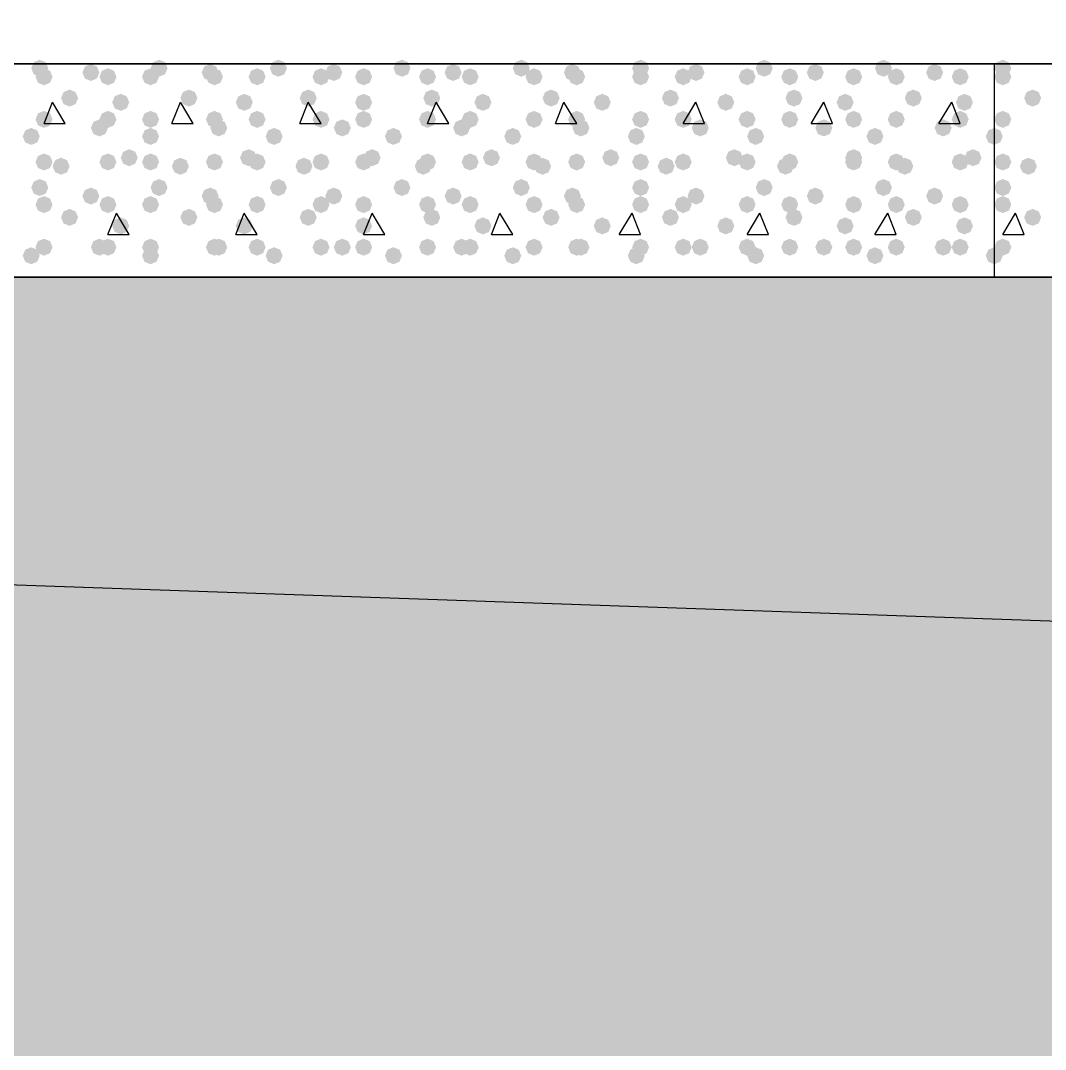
# Model space of a CAD drawing. Header units: millimetres. Extents: x 0 to 420, y 0 to 297.
# Drawn here: x 121.64 to 131.83, y 152.81 to 163.03 of the extents above; entities that cross this region are included whole.
import ezdxf

# ---------------------------------------------------------------- set-up
doc = ezdxf.new("R2010")
doc.units = ezdxf.units.MM
doc.layers.get('0').update_dxf_attribs({"linetype": 'CONTINUOUS'})

msp = doc.modelspace()

# ---------------------------------------------------------------- hatches: boundary and pattern name
at = {"true_color": 0x000008}
for points in [[(121.92, 162.56), (121.895129, 162.500204), (121.835333, 162.475333), (121.775538, 162.500204), (121.750667, 162.56), (121.775537, 162.619796), (121.835333, 162.644667), (121.895129, 162.619796)], [(123.105333, 162.56), (123.080463, 162.500204), (123.020667, 162.475333), (122.960871, 162.500204), (122.936, 162.56), (122.960871, 162.619796), (123.020667, 162.644667), (123.080462, 162.619796)], [(124.290667, 162.56), (124.265796, 162.500204), (124.206, 162.475333), (124.146204, 162.500204), (124.121333, 162.56), (124.146204, 162.619796), (124.206, 162.644667), (124.265796, 162.619796)], [(125.518333, 162.56), (125.493463, 162.500204), (125.433667, 162.475333), (125.373871, 162.500204), (125.349, 162.56), (125.373871, 162.619796), (125.433667, 162.644667), (125.493462, 162.619796)], [(126.703667, 162.56), (126.678796, 162.500204), (126.619, 162.475333), (126.559204, 162.500204), (126.534333, 162.56), (126.559204, 162.619796), (126.619, 162.644667), (126.678796, 162.619796)], [(127.889, 162.56), (127.864129, 162.500204), (127.804333, 162.475333), (127.744538, 162.500204), (127.719667, 162.56), (127.744537, 162.619796), (127.804333, 162.644667), (127.864129, 162.619796)], [(129.116667, 162.56), (129.091796, 162.500204), (129.032, 162.475333), (128.972204, 162.500204), (128.947333, 162.56), (128.972204, 162.619796), (129.032, 162.644667), (129.091796, 162.619796)], [(130.302, 162.56), (130.277129, 162.500204), (130.217333, 162.475333), (130.157538, 162.500204), (130.132667, 162.56), (130.157537, 162.619796), (130.217333, 162.644667), (130.277129, 162.619796)], [(121.962333, 162.475333), (121.937463, 162.415537), (121.877667, 162.390667), (121.817871, 162.415537), (121.793, 162.475333), (121.817871, 162.535129), (121.877667, 162.56), (121.937462, 162.535129)], [(122.428, 162.517667), (122.403129, 162.457871), (122.343333, 162.433), (122.283537, 162.457871), (122.258667, 162.517667), (122.283537, 162.577462), (122.343333, 162.602333), (122.403129, 162.577463)], [(122.597333, 162.475333), (122.572463, 162.415537), (122.512667, 162.390667), (122.452871, 162.415537), (122.428, 162.475333), (122.452871, 162.535129), (122.512667, 162.56), (122.572462, 162.535129)], [(123.020667, 162.475333), (122.995796, 162.415537), (122.936, 162.390667), (122.876204, 162.415537), (122.851333, 162.475333), (122.876204, 162.535129), (122.936, 162.56), (122.995796, 162.535129)], [(123.613333, 162.517667), (123.588463, 162.457871), (123.528667, 162.433), (123.468871, 162.457871), (123.444, 162.517667), (123.468871, 162.577462), (123.528667, 162.602333), (123.588462, 162.577463)], [(123.655667, 162.475333), (123.630796, 162.415537), (123.571, 162.390667), (123.511204, 162.415537), (123.486333, 162.475333), (123.511204, 162.535129), (123.571, 162.56), (123.630796, 162.535129)], [(124.079, 162.475333), (124.054129, 162.415537), (123.994333, 162.390667), (123.934538, 162.415537), (123.909667, 162.475333), (123.934537, 162.535129), (123.994333, 162.56), (124.054129, 162.535129)], [(124.714, 162.475333), (124.689129, 162.415537), (124.629333, 162.390667), (124.569538, 162.415537), (124.544667, 162.475333), (124.569537, 162.535129), (124.629333, 162.56), (124.689129, 162.535129)], [(124.841, 162.517667), (124.816129, 162.457871), (124.756333, 162.433), (124.696537, 162.457871), (124.671667, 162.517667), (124.696537, 162.577462), (124.756333, 162.602333), (124.816129, 162.577463)], [(125.137333, 162.475333), (125.112463, 162.415537), (125.052667, 162.390667), (124.992871, 162.415537), (124.968, 162.475333), (124.992871, 162.535129), (125.052667, 162.56), (125.112462, 162.535129)], [(125.772333, 162.475333), (125.747463, 162.415537), (125.687667, 162.390667), (125.627871, 162.415537), (125.603, 162.475333), (125.627871, 162.535129), (125.687667, 162.56), (125.747462, 162.535129)], [(126.026333, 162.517667), (126.001462, 162.457871), (125.941667, 162.433), (125.881871, 162.457871), (125.857, 162.517667), (125.881871, 162.577462), (125.941667, 162.602333), (126.001462, 162.577463)], [(126.195667, 162.475333), (126.170796, 162.415537), (126.111, 162.390667), (126.051204, 162.415537), (126.026333, 162.475333), (126.051204, 162.535129), (126.111, 162.56), (126.170796, 162.535129)], [(126.830667, 162.475333), (126.805796, 162.415537), (126.746, 162.390667), (126.686204, 162.415537), (126.661333, 162.475333), (126.686204, 162.535129), (126.746, 162.56), (126.805796, 162.535129)], [(127.211667, 162.517667), (127.186796, 162.457871), (127.127, 162.433), (127.067204, 162.457871), (127.042333, 162.517667), (127.067204, 162.577462), (127.127, 162.602333), (127.186796, 162.577463)], [(127.254, 162.475333), (127.229129, 162.415537), (127.169333, 162.390667), (127.109538, 162.415537), (127.084667, 162.475333), (127.109537, 162.535129), (127.169333, 162.56), (127.229129, 162.535129)], [(127.889, 162.475333), (127.864129, 162.415537), (127.804333, 162.390667), (127.744538, 162.415537), (127.719667, 162.475333), (127.744537, 162.535129), (127.804333, 162.56), (127.864129, 162.535129)], [(128.312333, 162.475333), (128.287463, 162.415537), (128.227667, 162.390667), (128.167871, 162.415537), (128.143, 162.475333), (128.167871, 162.535129), (128.227667, 162.56), (128.287462, 162.535129)], [(128.439333, 162.517667), (128.414462, 162.457871), (128.354667, 162.433), (128.294871, 162.457871), (128.27, 162.517667), (128.294871, 162.577462), (128.354667, 162.602333), (128.414462, 162.577463)], [(128.947333, 162.475333), (128.922463, 162.415537), (128.862667, 162.390667), (128.802871, 162.415537), (128.778, 162.475333), (128.802871, 162.535129), (128.862667, 162.56), (128.922462, 162.535129)], [(129.370667, 162.475333), (129.345796, 162.415537), (129.286, 162.390667), (129.226204, 162.415537), (129.201333, 162.475333), (129.226204, 162.535129), (129.286, 162.56), (129.345796, 162.535129)], [(129.624667, 162.517667), (129.599796, 162.457871), (129.54, 162.433), (129.480204, 162.457871), (129.455333, 162.517667), (129.480204, 162.577462), (129.54, 162.602333), (129.599796, 162.577463)], [(130.005667, 162.475333), (129.980796, 162.415537), (129.921, 162.390667), (129.861204, 162.415537), (129.836333, 162.475333), (129.861204, 162.535129), (129.921, 162.56), (129.980796, 162.535129)], [(130.429, 162.475333), (130.404129, 162.415537), (130.344333, 162.390667), (130.284538, 162.415537), (130.259667, 162.475333), (130.284537, 162.535129), (130.344333, 162.56), (130.404129, 162.535129)], [(130.81, 162.517667), (130.785129, 162.457871), (130.725333, 162.433), (130.665538, 162.457871), (130.640667, 162.517667), (130.665537, 162.577462), (130.725333, 162.602333), (130.785129, 162.577463)], [(131.064, 162.475333), (131.039129, 162.415537), (130.979333, 162.390667), (130.919538, 162.415537), (130.894667, 162.475333), (130.919537, 162.535129), (130.979333, 162.56), (131.039129, 162.535129)], [(122.216333, 162.263667), (122.191463, 162.203871), (122.131667, 162.179), (122.071871, 162.203871), (122.047, 162.263667), (122.071871, 162.323462), (122.131667, 162.348333), (122.191462, 162.323463)], [(123.401667, 162.263667), (123.376796, 162.203871), (123.317, 162.179), (123.257204, 162.203871), (123.232333, 162.263667), (123.257204, 162.323462), (123.317, 162.348333), (123.376796, 162.323463)], [(124.587, 162.263667), (124.562129, 162.203871), (124.502333, 162.179), (124.442538, 162.203871), (124.417667, 162.263667), (124.442537, 162.323462), (124.502333, 162.348333), (124.562129, 162.323463)], [(125.814667, 162.263667), (125.789796, 162.203871), (125.73, 162.179), (125.670204, 162.203871), (125.645333, 162.263667), (125.670204, 162.323462), (125.73, 162.348333), (125.789796, 162.323463)], [(127, 162.263667), (126.975129, 162.203871), (126.915333, 162.179), (126.855538, 162.203871), (126.830667, 162.263667), (126.855537, 162.323462), (126.915333, 162.348333), (126.975129, 162.323463)], [(128.185333, 162.263667), (128.160463, 162.203871), (128.100667, 162.179), (128.040871, 162.203871), (128.016, 162.263667), (128.040871, 162.323462), (128.100667, 162.348333), (128.160462, 162.323463)], [(129.413, 162.263667), (129.388129, 162.203871), (129.328333, 162.179), (129.268537, 162.203871), (129.243667, 162.263667), (129.268537, 162.323462), (129.328333, 162.348333), (129.388129, 162.323463)], [(130.598333, 162.263667), (130.573463, 162.203871), (130.513667, 162.179), (130.453871, 162.203871), (130.429, 162.263667), (130.453871, 162.323462), (130.513667, 162.348333), (130.573462, 162.323463)], [(122.724333, 162.221333), (122.699462, 162.161537), (122.639667, 162.136667), (122.579871, 162.161537), (122.555, 162.221333), (122.579871, 162.281129), (122.639667, 162.306), (122.699462, 162.281129)], [(123.952, 162.221333), (123.927129, 162.161537), (123.867333, 162.136667), (123.807538, 162.161537), (123.782667, 162.221333), (123.807537, 162.281129), (123.867333, 162.306), (123.927129, 162.281129)], [(125.137333, 162.221333), (125.112463, 162.161537), (125.052667, 162.136667), (124.992871, 162.161537), (124.968, 162.221333), (124.992871, 162.281129), (125.052667, 162.306), (125.112462, 162.281129)], [(126.322667, 162.221333), (126.297796, 162.161537), (126.238, 162.136667), (126.178204, 162.161537), (126.153333, 162.221333), (126.178204, 162.281129), (126.238, 162.306), (126.297796, 162.281129)], [(127.508, 162.221333), (127.483129, 162.161537), (127.423333, 162.136667), (127.363537, 162.161537), (127.338667, 162.221333), (127.363537, 162.281129), (127.423333, 162.306), (127.483129, 162.281129)], [(128.735667, 162.221333), (128.710796, 162.161537), (128.651, 162.136667), (128.591204, 162.161537), (128.566333, 162.221333), (128.591204, 162.281129), (128.651, 162.306), (128.710796, 162.281129)], [(129.921, 162.221333), (129.896129, 162.161537), (129.836333, 162.136667), (129.776537, 162.161537), (129.751667, 162.221333), (129.776537, 162.281129), (129.836333, 162.306), (129.896129, 162.281129)], [(131.106333, 162.221333), (131.081462, 162.161537), (131.021667, 162.136667), (130.961871, 162.161537), (130.937, 162.221333), (130.961871, 162.281129), (131.021667, 162.306), (131.081462, 162.281129)], [(121.962333, 162.052), (121.937463, 161.992204), (121.877667, 161.967333), (121.817871, 161.992204), (121.793, 162.052), (121.817871, 162.111796), (121.877667, 162.136667), (121.937462, 162.111796)], [(122.597333, 162.052), (122.572463, 161.992204), (122.512667, 161.967333), (122.452871, 161.992204), (122.428, 162.052), (122.452871, 162.111796), (122.512667, 162.136667), (122.572462, 162.111796)], [(123.020667, 162.052), (122.995796, 161.992204), (122.936, 161.967333), (122.876204, 161.992204), (122.851333, 162.052), (122.876204, 162.111796), (122.936, 162.136667), (122.995796, 162.111796)], [(123.655667, 162.052), (123.630796, 161.992204), (123.571, 161.967333), (123.511204, 161.992204), (123.486333, 162.052), (123.511204, 162.111796), (123.571, 162.136667), (123.630796, 162.111796)], [(124.079, 162.052), (124.054129, 161.992204), (123.994333, 161.967333), (123.934538, 161.992204), (123.909667, 162.052), (123.934537, 162.111796), (123.994333, 162.136667), (124.054129, 162.111796)], [(124.714, 162.052), (124.689129, 161.992204), (124.629333, 161.967333), (124.569538, 161.992204), (124.544667, 162.052), (124.569537, 162.111796), (124.629333, 162.136667), (124.689129, 162.111796)], [(125.137333, 162.052), (125.112463, 161.992204), (125.052667, 161.967333), (124.992871, 161.992204), (124.968, 162.052), (124.992871, 162.111796), (125.052667, 162.136667), (125.112462, 162.111796)], [(125.772333, 162.052), (125.747463, 161.992204), (125.687667, 161.967333), (125.627871, 161.992204), (125.603, 162.052), (125.627871, 162.111796), (125.687667, 162.136667), (125.747462, 162.111796)], [(126.195667, 162.052), (126.170796, 161.992204), (126.111, 161.967333), (126.051204, 161.992204), (126.026333, 162.052), (126.051204, 162.111796), (126.111, 162.136667), (126.170796, 162.111796)], [(126.830667, 162.052), (126.805796, 161.992204), (126.746, 161.967333), (126.686204, 161.992204), (126.661333, 162.052), (126.686204, 162.111796), (126.746, 162.136667), (126.805796, 162.111796)], [(127.254, 162.052), (127.229129, 161.992204), (127.169333, 161.967333), (127.109538, 161.992204), (127.084667, 162.052), (127.109537, 162.111796), (127.169333, 162.136667), (127.229129, 162.111796)], [(127.889, 162.052), (127.864129, 161.992204), (127.804333, 161.967333), (127.744538, 161.992204), (127.719667, 162.052), (127.744537, 162.111796), (127.804333, 162.136667), (127.864129, 162.111796)], [(128.312333, 162.052), (128.287463, 161.992204), (128.227667, 161.967333), (128.167871, 161.992204), (128.143, 162.052), (128.167871, 162.111796), (128.227667, 162.136667), (128.287462, 162.111796)], [(128.947333, 162.052), (128.922463, 161.992204), (128.862667, 161.967333), (128.802871, 161.992204), (128.778, 162.052), (128.802871, 162.111796), (128.862667, 162.136667), (128.922462, 162.111796)], [(129.370667, 162.052), (129.345796, 161.992204), (129.286, 161.967333), (129.226204, 161.992204), (129.201333, 162.052), (129.226204, 162.111796), (129.286, 162.136667), (129.345796, 162.111796)], [(130.005667, 162.052), (129.980796, 161.992204), (129.921, 161.967333), (129.861204, 161.992204), (129.836333, 162.052), (129.861204, 162.111796), (129.921, 162.136667), (129.980796, 162.111796)], [(130.429, 162.052), (130.404129, 161.992204), (130.344333, 161.967333), (130.284538, 161.992204), (130.259667, 162.052), (130.284537, 162.111796), (130.344333, 162.136667), (130.404129, 162.111796)], [(131.064, 162.052), (131.039129, 161.992204), (130.979333, 161.967333), (130.919538, 161.992204), (130.894667, 162.052), (130.919537, 162.111796), (130.979333, 162.136667), (131.039129, 162.111796)], [(122.512667, 161.967333), (122.487796, 161.907537), (122.428, 161.882667), (122.368204, 161.907537), (122.343333, 161.967333), (122.368204, 162.027129), (122.428, 162.052), (122.487796, 162.027129)], [(123.698, 161.967333), (123.673129, 161.907537), (123.613333, 161.882667), (123.553537, 161.907537), (123.528667, 161.967333), (123.553537, 162.027129), (123.613333, 162.052), (123.673129, 162.027129)], [(124.925667, 161.967333), (124.900796, 161.907537), (124.841, 161.882667), (124.781204, 161.907537), (124.756333, 161.967333), (124.781204, 162.027129), (124.841, 162.052), (124.900796, 162.027129)], [(126.111, 161.967333), (126.086129, 161.907537), (126.026333, 161.882667), (125.966537, 161.907537), (125.941667, 161.967333), (125.966537, 162.027129), (126.026333, 162.052), (126.086129, 162.027129)], [(127.296333, 161.967333), (127.271463, 161.907537), (127.211667, 161.882667), (127.151871, 161.907537), (127.127, 161.967333), (127.151871, 162.027129), (127.211667, 162.052), (127.271462, 162.027129)], [(128.481667, 161.967333), (128.456796, 161.907537), (128.397, 161.882667), (128.337204, 161.907537), (128.312333, 161.967333), (128.337204, 162.027129), (128.397, 162.052), (128.456796, 162.027129)], [(129.709333, 161.967333), (129.684463, 161.907537), (129.624667, 161.882667), (129.564871, 161.907537), (129.54, 161.967333), (129.564871, 162.027129), (129.624667, 162.052), (129.684462, 162.027129)], [(130.894667, 161.967333), (130.869796, 161.907537), (130.81, 161.882667), (130.750204, 161.907537), (130.725333, 161.967333), (130.750204, 162.027129), (130.81, 162.052), (130.869796, 162.027129)], [(121.835333, 161.882667), (121.810463, 161.822871), (121.750667, 161.798), (121.690871, 161.822871), (121.666, 161.882667), (121.690871, 161.942462), (121.750667, 161.967333), (121.810462, 161.942463)], [(123.020667, 161.882667), (122.995796, 161.822871), (122.936, 161.798), (122.876204, 161.822871), (122.851333, 161.882667), (122.876204, 161.942462), (122.936, 161.967333), (122.995796, 161.942463)], [(124.248333, 161.882667), (124.223463, 161.822871), (124.163667, 161.798), (124.103871, 161.822871), (124.079, 161.882667), (124.103871, 161.942462), (124.163667, 161.967333), (124.223462, 161.942463)], [(125.433667, 161.882667), (125.408796, 161.822871), (125.349, 161.798), (125.289204, 161.822871), (125.264333, 161.882667), (125.289204, 161.942462), (125.349, 161.967333), (125.408796, 161.942463)], [(126.619, 161.882667), (126.594129, 161.822871), (126.534333, 161.798), (126.474538, 161.822871), (126.449667, 161.882667), (126.474537, 161.942462), (126.534333, 161.967333), (126.594129, 161.942463)], [(127.846667, 161.882667), (127.821796, 161.822871), (127.762, 161.798), (127.702204, 161.822871), (127.677333, 161.882667), (127.702204, 161.942462), (127.762, 161.967333), (127.821796, 161.942463)], [(129.032, 161.882667), (129.007129, 161.822871), (128.947333, 161.798), (128.887538, 161.822871), (128.862667, 161.882667), (128.887537, 161.942462), (128.947333, 161.967333), (129.007129, 161.942463)], [(130.217333, 161.882667), (130.192463, 161.822871), (130.132667, 161.798), (130.072871, 161.822871), (130.048, 161.882667), (130.072871, 161.942462), (130.132667, 161.967333), (130.192462, 161.942463)], [(122.809, 161.671), (122.784129, 161.611204), (122.724333, 161.586333), (122.664538, 161.611204), (122.639667, 161.671), (122.664537, 161.730796), (122.724333, 161.755667), (122.784129, 161.730796)], [(123.994333, 161.671), (123.969462, 161.611204), (123.909667, 161.586333), (123.849871, 161.611204), (123.825, 161.671), (123.849871, 161.730796), (123.909667, 161.755667), (123.969462, 161.730796)], [(125.222, 161.671), (125.197129, 161.611204), (125.137333, 161.586333), (125.077538, 161.611204), (125.052667, 161.671), (125.077537, 161.730796), (125.137333, 161.755667), (125.197129, 161.730796)], [(126.407333, 161.671), (126.382463, 161.611204), (126.322667, 161.586333), (126.262871, 161.611204), (126.238, 161.671), (126.262871, 161.730796), (126.322667, 161.755667), (126.382462, 161.730796)], [(127.592667, 161.671), (127.567796, 161.611204), (127.508, 161.586333), (127.448204, 161.611204), (127.423333, 161.671), (127.448204, 161.730796), (127.508, 161.755667), (127.567796, 161.730796)], [(128.820333, 161.671), (128.795463, 161.611204), (128.735667, 161.586333), (128.675871, 161.611204), (128.651, 161.671), (128.675871, 161.730796), (128.735667, 161.755667), (128.795462, 161.730796)], [(130.005667, 161.671), (129.980796, 161.611204), (129.921, 161.586333), (129.861204, 161.611204), (129.836333, 161.671), (129.861204, 161.730796), (129.921, 161.755667), (129.980796, 161.730796)], [(131.191, 161.671), (131.166129, 161.611204), (131.106333, 161.586333), (131.046537, 161.611204), (131.021667, 161.671), (131.046537, 161.730796), (131.106333, 161.755667), (131.166129, 161.730796)], [(121.962333, 161.628667), (121.937463, 161.568871), (121.877667, 161.544), (121.817871, 161.568871), (121.793, 161.628667), (121.817871, 161.688462), (121.877667, 161.713333), (121.937462, 161.688463)], [(122.131667, 161.586333), (122.106796, 161.526537), (122.047, 161.501667), (121.987204, 161.526537), (121.962333, 161.586333), (121.987204, 161.646129), (122.047, 161.671), (122.106796, 161.646129)], [(122.597333, 161.628667), (122.572463, 161.568871), (122.512667, 161.544), (122.452871, 161.568871), (122.428, 161.628667), (122.452871, 161.688462), (122.512667, 161.713333), (122.572462, 161.688463)], [(123.020667, 161.628667), (122.995796, 161.568871), (122.936, 161.544), (122.876204, 161.568871), (122.851333, 161.628667), (122.876204, 161.688462), (122.936, 161.713333), (122.995796, 161.688463)], [(123.317, 161.586333), (123.292129, 161.526537), (123.232333, 161.501667), (123.172538, 161.526537), (123.147667, 161.586333), (123.172537, 161.646129), (123.232333, 161.671), (123.292129, 161.646129)], [(123.655667, 161.628667), (123.630796, 161.568871), (123.571, 161.544), (123.511204, 161.568871), (123.486333, 161.628667), (123.511204, 161.688462), (123.571, 161.713333), (123.630796, 161.688463)], [(124.079, 161.628667), (124.054129, 161.568871), (123.994333, 161.544), (123.934538, 161.568871), (123.909667, 161.628667), (123.934537, 161.688462), (123.994333, 161.713333), (124.054129, 161.688463)], [(124.544667, 161.586333), (124.519796, 161.526537), (124.46, 161.501667), (124.400204, 161.526537), (124.375333, 161.586333), (124.400204, 161.646129), (124.46, 161.671), (124.519796, 161.646129)], [(124.714, 161.628667), (124.689129, 161.568871), (124.629333, 161.544), (124.569538, 161.568871), (124.544667, 161.628667), (124.569537, 161.688462), (124.629333, 161.713333), (124.689129, 161.688463)], [(125.137333, 161.628667), (125.112463, 161.568871), (125.052667, 161.544), (124.992871, 161.568871), (124.968, 161.628667), (124.992871, 161.688462), (125.052667, 161.713333), (125.112462, 161.688463)], [(125.73, 161.586333), (125.705129, 161.526537), (125.645333, 161.501667), (125.585538, 161.526537), (125.560667, 161.586333), (125.585537, 161.646129), (125.645333, 161.671), (125.705129, 161.646129)], [(125.772333, 161.628667), (125.747463, 161.568871), (125.687667, 161.544), (125.627871, 161.568871), (125.603, 161.628667), (125.627871, 161.688462), (125.687667, 161.713333), (125.747462, 161.688463)], [(126.195667, 161.628667), (126.170796, 161.568871), (126.111, 161.544), (126.051204, 161.568871), (126.026333, 161.628667), (126.051204, 161.688462), (126.111, 161.713333), (126.170796, 161.688463)], [(126.830667, 161.628667), (126.805796, 161.568871), (126.746, 161.544), (126.686204, 161.568871), (126.661333, 161.628667), (126.686204, 161.688462), (126.746, 161.713333), (126.805796, 161.688463)], [(126.915333, 161.586333), (126.890463, 161.526537), (126.830667, 161.501667), (126.770871, 161.526537), (126.746, 161.586333), (126.770871, 161.646129), (126.830667, 161.671), (126.890462, 161.646129)], [(127.254, 161.628667), (127.229129, 161.568871), (127.169333, 161.544), (127.109538, 161.568871), (127.084667, 161.628667), (127.109537, 161.688462), (127.169333, 161.713333), (127.229129, 161.688463)], [(127.889, 161.628667), (127.864129, 161.568871), (127.804333, 161.544), (127.744538, 161.568871), (127.719667, 161.628667), (127.744537, 161.688462), (127.804333, 161.713333), (127.864129, 161.688463)], [(128.143, 161.586333), (128.118129, 161.526537), (128.058333, 161.501667), (127.998538, 161.526537), (127.973667, 161.586333), (127.998537, 161.646129), (128.058333, 161.671), (128.118129, 161.646129)], [(128.312333, 161.628667), (128.287463, 161.568871), (128.227667, 161.544), (128.167871, 161.568871), (128.143, 161.628667), (128.167871, 161.688462), (128.227667, 161.713333), (128.287462, 161.688463)], [(128.947333, 161.628667), (128.922463, 161.568871), (128.862667, 161.544), (128.802871, 161.568871), (128.778, 161.628667), (128.802871, 161.688462), (128.862667, 161.713333), (128.922462, 161.688463)], [(129.328333, 161.586333), (129.303463, 161.526537), (129.243667, 161.501667), (129.183871, 161.526537), (129.159, 161.586333), (129.183871, 161.646129), (129.243667, 161.671), (129.303462, 161.646129)], [(129.370667, 161.628667), (129.345796, 161.568871), (129.286, 161.544), (129.226204, 161.568871), (129.201333, 161.628667), (129.226204, 161.688462), (129.286, 161.713333), (129.345796, 161.688463)], [(130.005667, 161.628667), (129.980796, 161.568871), (129.921, 161.544), (129.861204, 161.568871), (129.836333, 161.628667), (129.861204, 161.688462), (129.921, 161.713333), (129.980796, 161.688463)], [(130.429, 161.628667), (130.404129, 161.568871), (130.344333, 161.544), (130.284538, 161.568871), (130.259667, 161.628667), (130.284537, 161.688462), (130.344333, 161.713333), (130.404129, 161.688463)], [(130.513667, 161.586333), (130.488796, 161.526537), (130.429, 161.501667), (130.369204, 161.526537), (130.344333, 161.586333), (130.369204, 161.646129), (130.429, 161.671), (130.488796, 161.646129)], [(131.064, 161.628667), (131.039129, 161.568871), (130.979333, 161.544), (130.919538, 161.568871), (130.894667, 161.628667), (130.919537, 161.688462), (130.979333, 161.713333), (131.039129, 161.688463)], [(121.92, 161.374667), (121.895129, 161.314871), (121.835333, 161.29), (121.775538, 161.314871), (121.750667, 161.374667), (121.775537, 161.434462), (121.835333, 161.459333), (121.895129, 161.434463)], [(123.105333, 161.374667), (123.080463, 161.314871), (123.020667, 161.29), (122.960871, 161.314871), (122.936, 161.374667), (122.960871, 161.434462), (123.020667, 161.459333), (123.080462, 161.434463)], [(124.290667, 161.374667), (124.265796, 161.314871), (124.206, 161.29), (124.146204, 161.314871), (124.121333, 161.374667), (124.146204, 161.434462), (124.206, 161.459333), (124.265796, 161.434463)], [(125.518333, 161.374667), (125.493463, 161.314871), (125.433667, 161.29), (125.373871, 161.314871), (125.349, 161.374667), (125.373871, 161.434462), (125.433667, 161.459333), (125.493462, 161.434463)], [(126.703667, 161.374667), (126.678796, 161.314871), (126.619, 161.29), (126.559204, 161.314871), (126.534333, 161.374667), (126.559204, 161.434462), (126.619, 161.459333), (126.678796, 161.434463)], [(127.889, 161.374667), (127.864129, 161.314871), (127.804333, 161.29), (127.744538, 161.314871), (127.719667, 161.374667), (127.744537, 161.434462), (127.804333, 161.459333), (127.864129, 161.434463)], [(129.116667, 161.374667), (129.091796, 161.314871), (129.032, 161.29), (128.972204, 161.314871), (128.947333, 161.374667), (128.972204, 161.434462), (129.032, 161.459333), (129.091796, 161.434463)], [(130.302, 161.374667), (130.277129, 161.314871), (130.217333, 161.29), (130.157538, 161.314871), (130.132667, 161.374667), (130.157537, 161.434462), (130.217333, 161.459333), (130.277129, 161.434463)], [(122.428, 161.29), (122.403129, 161.230204), (122.343333, 161.205333), (122.283537, 161.230204), (122.258667, 161.29), (122.283537, 161.349796), (122.343333, 161.374667), (122.403129, 161.349796)], [(123.613333, 161.29), (123.588463, 161.230204), (123.528667, 161.205333), (123.468871, 161.230204), (123.444, 161.29), (123.468871, 161.349796), (123.528667, 161.374667), (123.588462, 161.349796)], [(124.841, 161.29), (124.816129, 161.230204), (124.756333, 161.205333), (124.696537, 161.230204), (124.671667, 161.29), (124.696537, 161.349796), (124.756333, 161.374667), (124.816129, 161.349796)], [(126.026333, 161.29), (126.001462, 161.230204), (125.941667, 161.205333), (125.881871, 161.230204), (125.857, 161.29), (125.881871, 161.349796), (125.941667, 161.374667), (126.001462, 161.349796)], [(127.211667, 161.29), (127.186796, 161.230204), (127.127, 161.205333), (127.067204, 161.230204), (127.042333, 161.29), (127.067204, 161.349796), (127.127, 161.374667), (127.186796, 161.349796)], [(128.439333, 161.29), (128.414462, 161.230204), (128.354667, 161.205333), (128.294871, 161.230204), (128.27, 161.29), (128.294871, 161.349796), (128.354667, 161.374667), (128.414462, 161.349796)], [(129.624667, 161.29), (129.599796, 161.230204), (129.54, 161.205333), (129.480204, 161.230204), (129.455333, 161.29), (129.480204, 161.349796), (129.54, 161.374667), (129.599796, 161.349796)], [(130.81, 161.29), (130.785129, 161.230204), (130.725333, 161.205333), (130.665538, 161.230204), (130.640667, 161.29), (130.665537, 161.349796), (130.725333, 161.374667), (130.785129, 161.349796)], [(121.962333, 161.205333), (121.937463, 161.145537), (121.877667, 161.120667), (121.817871, 161.145537), (121.793, 161.205333), (121.817871, 161.265129), (121.877667, 161.29), (121.937462, 161.265129)], [(122.597333, 161.205333), (122.572463, 161.145537), (122.512667, 161.120667), (122.452871, 161.145537), (122.428, 161.205333), (122.452871, 161.265129), (122.512667, 161.29), (122.572462, 161.265129)], [(123.020667, 161.205333), (122.995796, 161.145537), (122.936, 161.120667), (122.876204, 161.145537), (122.851333, 161.205333), (122.876204, 161.265129), (122.936, 161.29), (122.995796, 161.265129)], [(123.655667, 161.205333), (123.630796, 161.145537), (123.571, 161.120667), (123.511204, 161.145537), (123.486333, 161.205333), (123.511204, 161.265129), (123.571, 161.29), (123.630796, 161.265129)], [(124.079, 161.205333), (124.054129, 161.145537), (123.994333, 161.120667), (123.934538, 161.145537), (123.909667, 161.205333), (123.934537, 161.265129), (123.994333, 161.29), (124.054129, 161.265129)], [(124.714, 161.205333), (124.689129, 161.145537), (124.629333, 161.120667), (124.569538, 161.145537), (124.544667, 161.205333), (124.569537, 161.265129), (124.629333, 161.29), (124.689129, 161.265129)], [(125.137333, 161.205333), (125.112463, 161.145537), (125.052667, 161.120667), (124.992871, 161.145537), (124.968, 161.205333), (124.992871, 161.265129), (125.052667, 161.29), (125.112462, 161.265129)], [(125.772333, 161.205333), (125.747463, 161.145537), (125.687667, 161.120667), (125.627871, 161.145537), (125.603, 161.205333), (125.627871, 161.265129), (125.687667, 161.29), (125.747462, 161.265129)], [(126.195667, 161.205333), (126.170796, 161.145537), (126.111, 161.120667), (126.051204, 161.145537), (126.026333, 161.205333), (126.051204, 161.265129), (126.111, 161.29), (126.170796, 161.265129)], [(126.830667, 161.205333), (126.805796, 161.145537), (126.746, 161.120667), (126.686204, 161.145537), (126.661333, 161.205333), (126.686204, 161.265129), (126.746, 161.29), (126.805796, 161.265129)], [(127.254, 161.205333), (127.229129, 161.145537), (127.169333, 161.120667), (127.109538, 161.145537), (127.084667, 161.205333), (127.109537, 161.265129), (127.169333, 161.29), (127.229129, 161.265129)], [(127.889, 161.205333), (127.864129, 161.145537), (127.804333, 161.120667), (127.744538, 161.145537), (127.719667, 161.205333), (127.744537, 161.265129), (127.804333, 161.29), (127.864129, 161.265129)], [(128.312333, 161.205333), (128.287463, 161.145537), (128.227667, 161.120667), (128.167871, 161.145537), (128.143, 161.205333), (128.167871, 161.265129), (128.227667, 161.29), (128.287462, 161.265129)], [(128.947333, 161.205333), (128.922463, 161.145537), (128.862667, 161.120667), (128.802871, 161.145537), (128.778, 161.205333), (128.802871, 161.265129), (128.862667, 161.29), (128.922462, 161.265129)], [(129.370667, 161.205333), (129.345796, 161.145537), (129.286, 161.120667), (129.226204, 161.145537), (129.201333, 161.205333), (129.226204, 161.265129), (129.286, 161.29), (129.345796, 161.265129)], [(130.005667, 161.205333), (129.980796, 161.145537), (129.921, 161.120667), (129.861204, 161.145537), (129.836333, 161.205333), (129.861204, 161.265129), (129.921, 161.29), (129.980796, 161.265129)], [(130.429, 161.205333), (130.404129, 161.145537), (130.344333, 161.120667), (130.284538, 161.145537), (130.259667, 161.205333), (130.284537, 161.265129), (130.344333, 161.29), (130.404129, 161.265129)], [(131.064, 161.205333), (131.039129, 161.145537), (130.979333, 161.120667), (130.919538, 161.145537), (130.894667, 161.205333), (130.919537, 161.265129), (130.979333, 161.29), (131.039129, 161.265129)], [(122.216333, 161.078333), (122.191463, 161.018537), (122.131667, 160.993667), (122.071871, 161.018537), (122.047, 161.078333), (122.071871, 161.138129), (122.131667, 161.163), (122.191462, 161.138129)], [(123.401667, 161.078333), (123.376796, 161.018537), (123.317, 160.993667), (123.257204, 161.018537), (123.232333, 161.078333), (123.257204, 161.138129), (123.317, 161.163), (123.376796, 161.138129)], [(124.587, 161.078333), (124.562129, 161.018537), (124.502333, 160.993667), (124.442538, 161.018537), (124.417667, 161.078333), (124.442537, 161.138129), (124.502333, 161.163), (124.562129, 161.138129)], [(125.814667, 161.078333), (125.789796, 161.018537), (125.73, 160.993667), (125.670204, 161.018537), (125.645333, 161.078333), (125.670204, 161.138129), (125.73, 161.163), (125.789796, 161.138129)], [(127, 161.078333), (126.975129, 161.018537), (126.915333, 160.993667), (126.855538, 161.018537), (126.830667, 161.078333), (126.855537, 161.138129), (126.915333, 161.163), (126.975129, 161.138129)], [(128.185333, 161.078333), (128.160463, 161.018537), (128.100667, 160.993667), (128.040871, 161.018537), (128.016, 161.078333), (128.040871, 161.138129), (128.100667, 161.163), (128.160462, 161.138129)], [(129.413, 161.078333), (129.388129, 161.018537), (129.328333, 160.993667), (129.268537, 161.018537), (129.243667, 161.078333), (129.268537, 161.138129), (129.328333, 161.163), (129.388129, 161.138129)], [(130.598333, 161.078333), (130.573463, 161.018537), (130.513667, 160.993667), (130.453871, 161.018537), (130.429, 161.078333), (130.453871, 161.138129), (130.513667, 161.163), (130.573462, 161.138129)], [(122.724333, 160.993667), (122.699462, 160.933871), (122.639667, 160.909), (122.579871, 160.933871), (122.555, 160.993667), (122.579871, 161.053462), (122.639667, 161.078333), (122.699462, 161.053463)], [(123.952, 160.993667), (123.927129, 160.933871), (123.867333, 160.909), (123.807538, 160.933871), (123.782667, 160.993667), (123.807537, 161.053462), (123.867333, 161.078333), (123.927129, 161.053463)], [(125.137333, 160.993667), (125.112463, 160.933871), (125.052667, 160.909), (124.992871, 160.933871), (124.968, 160.993667), (124.992871, 161.053462), (125.052667, 161.078333), (125.112462, 161.053463)], [(126.322667, 160.993667), (126.297796, 160.933871), (126.238, 160.909), (126.178204, 160.933871), (126.153333, 160.993667), (126.178204, 161.053462), (126.238, 161.078333), (126.297796, 161.053463)], [(127.508, 160.993667), (127.483129, 160.933871), (127.423333, 160.909), (127.363537, 160.933871), (127.338667, 160.993667), (127.363537, 161.053462), (127.423333, 161.078333), (127.483129, 161.053463)], [(128.735667, 160.993667), (128.710796, 160.933871), (128.651, 160.909), (128.591204, 160.933871), (128.566333, 160.993667), (128.591204, 161.053462), (128.651, 161.078333), (128.710796, 161.053463)], [(129.921, 160.993667), (129.896129, 160.933871), (129.836333, 160.909), (129.776537, 160.933871), (129.751667, 160.993667), (129.776537, 161.053462), (129.836333, 161.078333), (129.896129, 161.053463)], [(131.106333, 160.993667), (131.081462, 160.933871), (131.021667, 160.909), (130.961871, 160.933871), (130.937, 160.993667), (130.961871, 161.053462), (131.021667, 161.078333), (131.081462, 161.053463)], [(121.962333, 160.782), (121.937463, 160.722204), (121.877667, 160.697333), (121.817871, 160.722204), (121.793, 160.782), (121.817871, 160.841796), (121.877667, 160.866667), (121.937462, 160.841796)], [(122.512667, 160.782), (122.487796, 160.722204), (122.428, 160.697333), (122.368204, 160.722204), (122.343333, 160.782), (122.368204, 160.841796), (122.428, 160.866667), (122.487796, 160.841796)], [(122.597333, 160.782), (122.572463, 160.722204), (122.512667, 160.697333), (122.452871, 160.722204), (122.428, 160.782), (122.452871, 160.841796), (122.512667, 160.866667), (122.572462, 160.841796)], [(123.020667, 160.782), (122.995796, 160.722204), (122.936, 160.697333), (122.876204, 160.722204), (122.851333, 160.782), (122.876204, 160.841796), (122.936, 160.866667), (122.995796, 160.841796)], [(123.655667, 160.782), (123.630796, 160.722204), (123.571, 160.697333), (123.511204, 160.722204), (123.486333, 160.782), (123.511204, 160.841796), (123.571, 160.866667), (123.630796, 160.841796)], [(123.698, 160.782), (123.673129, 160.722204), (123.613333, 160.697333), (123.553537, 160.722204), (123.528667, 160.782), (123.553537, 160.841796), (123.613333, 160.866667), (123.673129, 160.841796)], [(124.079, 160.782), (124.054129, 160.722204), (123.994333, 160.697333), (123.934538, 160.722204), (123.909667, 160.782), (123.934537, 160.841796), (123.994333, 160.866667), (124.054129, 160.841796)], [(124.714, 160.782), (124.689129, 160.722204), (124.629333, 160.697333), (124.569538, 160.722204), (124.544667, 160.782), (124.569537, 160.841796), (124.629333, 160.866667), (124.689129, 160.841796)], [(124.925667, 160.782), (124.900796, 160.722204), (124.841, 160.697333), (124.781204, 160.722204), (124.756333, 160.782), (124.781204, 160.841796), (124.841, 160.866667), (124.900796, 160.841796)], [(125.137333, 160.782), (125.112463, 160.722204), (125.052667, 160.697333), (124.992871, 160.722204), (124.968, 160.782), (124.992871, 160.841796), (125.052667, 160.866667), (125.112462, 160.841796)], [(125.772333, 160.782), (125.747463, 160.722204), (125.687667, 160.697333), (125.627871, 160.722204), (125.603, 160.782), (125.627871, 160.841796), (125.687667, 160.866667), (125.747462, 160.841796)], [(126.111, 160.782), (126.086129, 160.722204), (126.026333, 160.697333), (125.966537, 160.722204), (125.941667, 160.782), (125.966537, 160.841796), (126.026333, 160.866667), (126.086129, 160.841796)], [(126.195667, 160.782), (126.170796, 160.722204), (126.111, 160.697333), (126.051204, 160.722204), (126.026333, 160.782), (126.051204, 160.841796), (126.111, 160.866667), (126.170796, 160.841796)], [(126.830667, 160.782), (126.805796, 160.722204), (126.746, 160.697333), (126.686204, 160.722204), (126.661333, 160.782), (126.686204, 160.841796), (126.746, 160.866667), (126.805796, 160.841796)], [(127.254, 160.782), (127.229129, 160.722204), (127.169333, 160.697333), (127.109538, 160.722204), (127.084667, 160.782), (127.109537, 160.841796), (127.169333, 160.866667), (127.229129, 160.841796)], [(127.296333, 160.782), (127.271463, 160.722204), (127.211667, 160.697333), (127.151871, 160.722204), (127.127, 160.782), (127.151871, 160.841796), (127.211667, 160.866667), (127.271462, 160.841796)], [(127.889, 160.782), (127.864129, 160.722204), (127.804333, 160.697333), (127.744538, 160.722204), (127.719667, 160.782), (127.744537, 160.841796), (127.804333, 160.866667), (127.864129, 160.841796)], [(128.312333, 160.782), (128.287463, 160.722204), (128.227667, 160.697333), (128.167871, 160.722204), (128.143, 160.782), (128.167871, 160.841796), (128.227667, 160.866667), (128.287462, 160.841796)], [(128.481667, 160.782), (128.456796, 160.722204), (128.397, 160.697333), (128.337204, 160.722204), (128.312333, 160.782), (128.337204, 160.841796), (128.397, 160.866667), (128.456796, 160.841796)], [(128.947333, 160.782), (128.922463, 160.722204), (128.862667, 160.697333), (128.802871, 160.722204), (128.778, 160.782), (128.802871, 160.841796), (128.862667, 160.866667), (128.922462, 160.841796)], [(129.370667, 160.782), (129.345796, 160.722204), (129.286, 160.697333), (129.226204, 160.722204), (129.201333, 160.782), (129.226204, 160.841796), (129.286, 160.866667), (129.345796, 160.841796)], [(129.709333, 160.782), (129.684463, 160.722204), (129.624667, 160.697333), (129.564871, 160.722204), (129.54, 160.782), (129.564871, 160.841796), (129.624667, 160.866667), (129.684462, 160.841796)], [(130.005667, 160.782), (129.980796, 160.722204), (129.921, 160.697333), (129.861204, 160.722204), (129.836333, 160.782), (129.861204, 160.841796), (129.921, 160.866667), (129.980796, 160.841796)], [(130.429, 160.782), (130.404129, 160.722204), (130.344333, 160.697333), (130.284538, 160.722204), (130.259667, 160.782), (130.284537, 160.841796), (130.344333, 160.866667), (130.404129, 160.841796)], [(130.894667, 160.782), (130.869796, 160.722204), (130.81, 160.697333), (130.750204, 160.722204), (130.725333, 160.782), (130.750204, 160.841796), (130.81, 160.866667), (130.869796, 160.841796)], [(131.064, 160.782), (131.039129, 160.722204), (130.979333, 160.697333), (130.919538, 160.722204), (130.894667, 160.782), (130.919537, 160.841796), (130.979333, 160.866667), (131.039129, 160.841796)], [(121.835333, 160.697333), (121.810463, 160.637537), (121.750667, 160.612667), (121.690871, 160.637537), (121.666, 160.697333), (121.690871, 160.757129), (121.750667, 160.782), (121.810462, 160.757129)], [(123.020667, 160.697333), (122.995796, 160.637537), (122.936, 160.612667), (122.876204, 160.637537), (122.851333, 160.697333), (122.876204, 160.757129), (122.936, 160.782), (122.995796, 160.757129)], [(124.248333, 160.697333), (124.223463, 160.637537), (124.163667, 160.612667), (124.103871, 160.637537), (124.079, 160.697333), (124.103871, 160.757129), (124.163667, 160.782), (124.223462, 160.757129)], [(125.433667, 160.697333), (125.408796, 160.637537), (125.349, 160.612667), (125.289204, 160.637537), (125.264333, 160.697333), (125.289204, 160.757129), (125.349, 160.782), (125.408796, 160.757129)], [(126.619, 160.697333), (126.594129, 160.637537), (126.534333, 160.612667), (126.474538, 160.637537), (126.449667, 160.697333), (126.474537, 160.757129), (126.534333, 160.782), (126.594129, 160.757129)], [(127.846667, 160.697333), (127.821796, 160.637537), (127.762, 160.612667), (127.702204, 160.637537), (127.677333, 160.697333), (127.702204, 160.757129), (127.762, 160.782), (127.821796, 160.757129)], [(129.032, 160.697333), (129.007129, 160.637537), (128.947333, 160.612667), (128.887538, 160.637537), (128.862667, 160.697333), (128.887537, 160.757129), (128.947333, 160.782), (129.007129, 160.757129)], [(130.217333, 160.697333), (130.192463, 160.637537), (130.132667, 160.612667), (130.072871, 160.637537), (130.048, 160.697333), (130.072871, 160.757129), (130.132667, 160.782), (130.192462, 160.757129)]]:
    msp.add_hatch(color=0, dxfattribs=at).paths.add_polyline_path(points, flags=0)
at = {"true_color": 0x000007}
for points in [[(131.487333, 162.56), (131.462463, 162.500204), (131.402667, 162.475333), (131.342871, 162.500204), (131.318, 162.56), (131.342871, 162.619796), (131.402667, 162.644667), (131.462462, 162.619796)], [(131.487333, 162.475333), (131.462463, 162.415537), (131.402667, 162.390667), (131.342871, 162.415537), (131.318, 162.475333), (131.342871, 162.535129), (131.402667, 162.56), (131.462462, 162.535129)], [(131.783667, 162.263667), (131.758796, 162.203871), (131.699, 162.179), (131.639204, 162.203871), (131.614333, 162.263667), (131.639204, 162.323462), (131.699, 162.348333), (131.758796, 162.323463)], [(131.487333, 162.052), (131.462463, 161.992204), (131.402667, 161.967333), (131.342871, 161.992204), (131.318, 162.052), (131.342871, 162.111796), (131.402667, 162.136667), (131.462462, 162.111796)], [(131.402667, 161.882667), (131.377796, 161.822871), (131.318, 161.798), (131.258204, 161.822871), (131.233333, 161.882667), (131.258204, 161.942462), (131.318, 161.967333), (131.377796, 161.942463)], [(131.487333, 161.628667), (131.462463, 161.568871), (131.402667, 161.544), (131.342871, 161.568871), (131.318, 161.628667), (131.342871, 161.688462), (131.402667, 161.713333), (131.462462, 161.688463)], [(131.741333, 161.586333), (131.716463, 161.526537), (131.656667, 161.501667), (131.596871, 161.526537), (131.572, 161.586333), (131.596871, 161.646129), (131.656667, 161.671), (131.716462, 161.646129)], [(131.487333, 161.374667), (131.462463, 161.314871), (131.402667, 161.29), (131.342871, 161.314871), (131.318, 161.374667), (131.342871, 161.434462), (131.402667, 161.459333), (131.462462, 161.434463)], [(131.487333, 161.205333), (131.462463, 161.145537), (131.402667, 161.120667), (131.342871, 161.145537), (131.318, 161.205333), (131.342871, 161.265129), (131.402667, 161.29), (131.462462, 161.265129)], [(131.783667, 161.078333), (131.758796, 161.018537), (131.699, 160.993667), (131.639204, 161.018537), (131.614333, 161.078333), (131.639204, 161.138129), (131.699, 161.163), (131.758796, 161.138129)], [(131.487333, 160.782), (131.462463, 160.722204), (131.402667, 160.697333), (131.342871, 160.722204), (131.318, 160.782), (131.342871, 160.841796), (131.402667, 160.866667), (131.462462, 160.841796)], [(131.402667, 160.697333), (131.377796, 160.637537), (131.318, 160.612667), (131.258204, 160.637537), (131.233333, 160.697333), (131.258204, 160.757129), (131.318, 160.782), (131.377796, 160.757129)]]:
    msp.add_hatch(color=0, dxfattribs=at).paths.add_polyline_path(points, flags=0)
at = {"true_color": 0x000008}
h = msp.add_hatch(color=0, dxfattribs=at)
h.paths.add_polyline_path([(379.603, 160.485667), (33.528, 160.485667), (379.603, 148.463)], flags=0)
h.paths.add_polyline_path([(33.528, 160.485667), (379.603, 148.463), (33.528, 148.463)], flags=0)

# ---------------------------------------------------------------- linework, layer by layer
at = {"color": 0, "true_color": 0x000007}
for points in [[(32.469667, 183.811333), (32.469667, 160.485667), (380.661333, 160.485667), (380.661333, 183.811333), (218.228333, 183.811333), (218.228333, 204.978), (194.902667, 204.978), (194.902667, 183.811333)], [(32.469667, 183.811333), (32.469667, 160.485667), (380.661333, 160.485667), (380.661333, 183.811333), (218.228333, 183.811333), (218.228333, 204.978), (194.902667, 204.978), (194.902667, 183.811333)], [(131.318, 162.602333), (131.318, 160.485667), (133.434667, 160.485667), (133.434667, 162.602333)]]:
    msp.add_lwpolyline(points, close=True, dxfattribs=at)
at = {"color": 0, "true_color": 0x0000fd}
msp.add_lwpolyline([(34.586333, 162.602333), (378.544667, 162.602333), (378.544667, 181.694667), (216.111667, 181.694667), (216.111667, 202.861333), (197.019333, 202.861333), (197.019333, 181.694667), (34.586333, 181.694667)], close=True, dxfattribs=at)
at = {"color": 0, "true_color": 0x000007}
for points in [[(131.318, 162.602333), (112.268, 162.602333)], [(131.402667, 160.909), (131.529667, 161.120667)], [(131.614333, 160.909), (131.529667, 161.120667)], [(131.402667, 160.909), (131.614333, 160.909)], [(112.268, 160.485667), (131.318, 160.485667)]]:
    msp.add_lwpolyline(points, dxfattribs=at)
at = {"color": 0, "true_color": 0x000008}
for points in [[(121.877667, 162.009667), (121.962333, 162.221333)], [(122.089333, 162.009667), (121.962333, 162.221333)], [(123.147667, 162.009667), (123.232333, 162.221333)], [(123.359333, 162.009667), (123.232333, 162.221333)], [(124.417667, 162.009667), (124.502333, 162.221333)], [(124.629333, 162.009667), (124.502333, 162.221333)], [(125.687667, 162.009667), (125.772333, 162.221333)], [(125.899333, 162.009667), (125.772333, 162.221333)], [(126.957667, 162.009667), (127.042333, 162.221333)], [(127.169333, 162.009667), (127.042333, 162.221333)], [(128.227667, 162.009667), (128.354667, 162.221333)], [(128.439333, 162.009667), (128.354667, 162.221333)], [(129.497667, 162.009667), (129.624667, 162.221333)], [(129.709333, 162.009667), (129.624667, 162.221333)], [(130.767667, 162.009667), (130.894667, 162.221333)], [(130.979333, 162.009667), (130.894667, 162.221333)], [(121.877667, 162.009667), (122.089333, 162.009667)], [(123.147667, 162.009667), (123.359333, 162.009667)], [(124.417667, 162.009667), (124.629333, 162.009667)], [(125.687667, 162.009667), (125.899333, 162.009667)], [(126.957667, 162.009667), (127.169333, 162.009667)], [(128.227667, 162.009667), (128.439333, 162.009667)], [(129.497667, 162.009667), (129.709333, 162.009667)], [(130.767667, 162.009667), (130.979333, 162.009667)], [(122.512667, 160.909), (122.597333, 161.120667)], [(122.724333, 160.909), (122.597333, 161.120667)], [(123.782667, 160.909), (123.867333, 161.120667)], [(123.994333, 160.909), (123.867333, 161.120667)], [(125.052667, 160.909), (125.137333, 161.120667)], [(125.264333, 160.909), (125.137333, 161.120667)], [(126.322667, 160.909), (126.407333, 161.120667)], [(126.534333, 160.909), (126.407333, 161.120667)], [(127.592667, 160.909), (127.719667, 161.120667)], [(127.804333, 160.909), (127.719667, 161.120667)], [(128.862667, 160.909), (128.989667, 161.120667)], [(129.074333, 160.909), (128.989667, 161.120667)], [(130.132667, 160.909), (130.259667, 161.120667)], [(130.344333, 160.909), (130.259667, 161.120667)], [(122.512667, 160.909), (122.724333, 160.909)], [(123.782667, 160.909), (123.994333, 160.909)], [(125.052667, 160.909), (125.264333, 160.909)], [(126.322667, 160.909), (126.534333, 160.909)], [(127.592667, 160.909), (127.804333, 160.909)], [(128.862667, 160.909), (129.074333, 160.909)], [(130.132667, 160.909), (130.344333, 160.909)]]:
    msp.add_lwpolyline(points, dxfattribs=at)
for points in [[(379.603, 160.485667), (33.528, 160.485667), (379.603, 148.463)], [(33.528, 160.485667), (379.603, 148.463), (33.528, 148.463)]]:
    msp.add_lwpolyline(points, close=True, dxfattribs=at)

doc.saveas('drawing.dxf')
